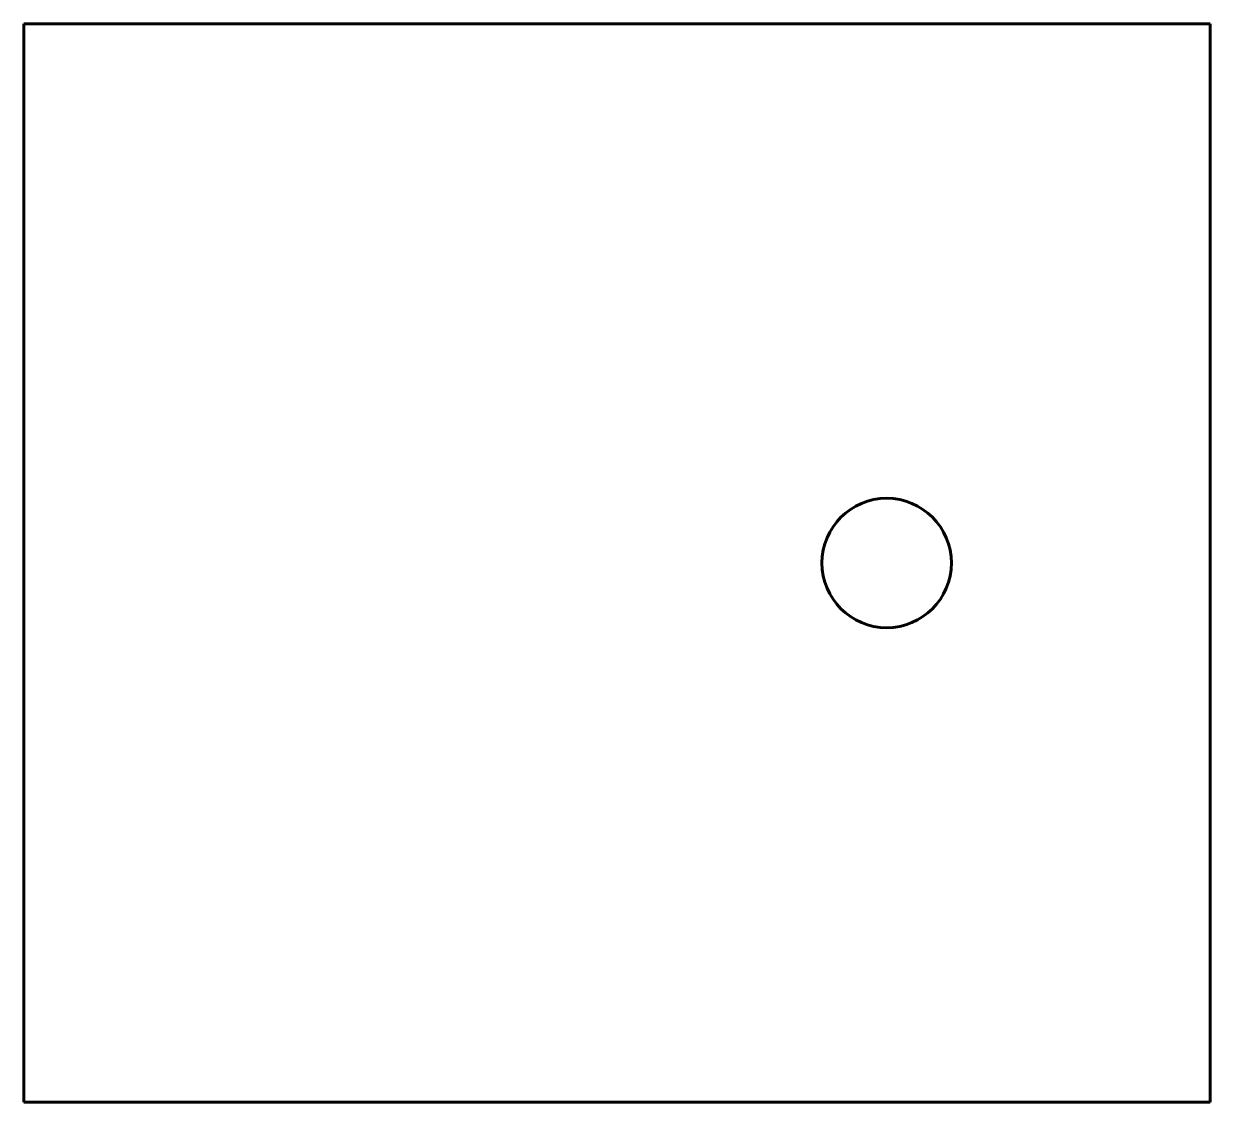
# Model space of a CAD drawing. Header units: millimetres. Extents: x 0 to 110, y 0 to 100.
import ezdxf

# ---------------------------------------------------------------- set-up
doc = ezdxf.new("R2010")
doc.units = ezdxf.units.MM
doc.linetypes.add('K5LT_BASIC', pattern=[0])

msp = doc.modelspace()

# ---------------------------------------------------------------- linework, layer by layer
at = {"color": 150, "linetype": 'K5LT_BASIC', "lineweight": 60, "true_color": 0x0080ff}
for p, q in [((0, 100), (110, 100)), ((0, 100), (0, 0)), ((110, 100), (110, 0)), ((0, 0), (110, 0))]:
    msp.add_line(p, q, dxfattribs=at)
msp.add_circle((80, 50), 6, dxfattribs=at)

doc.saveas('drawing.dxf')
